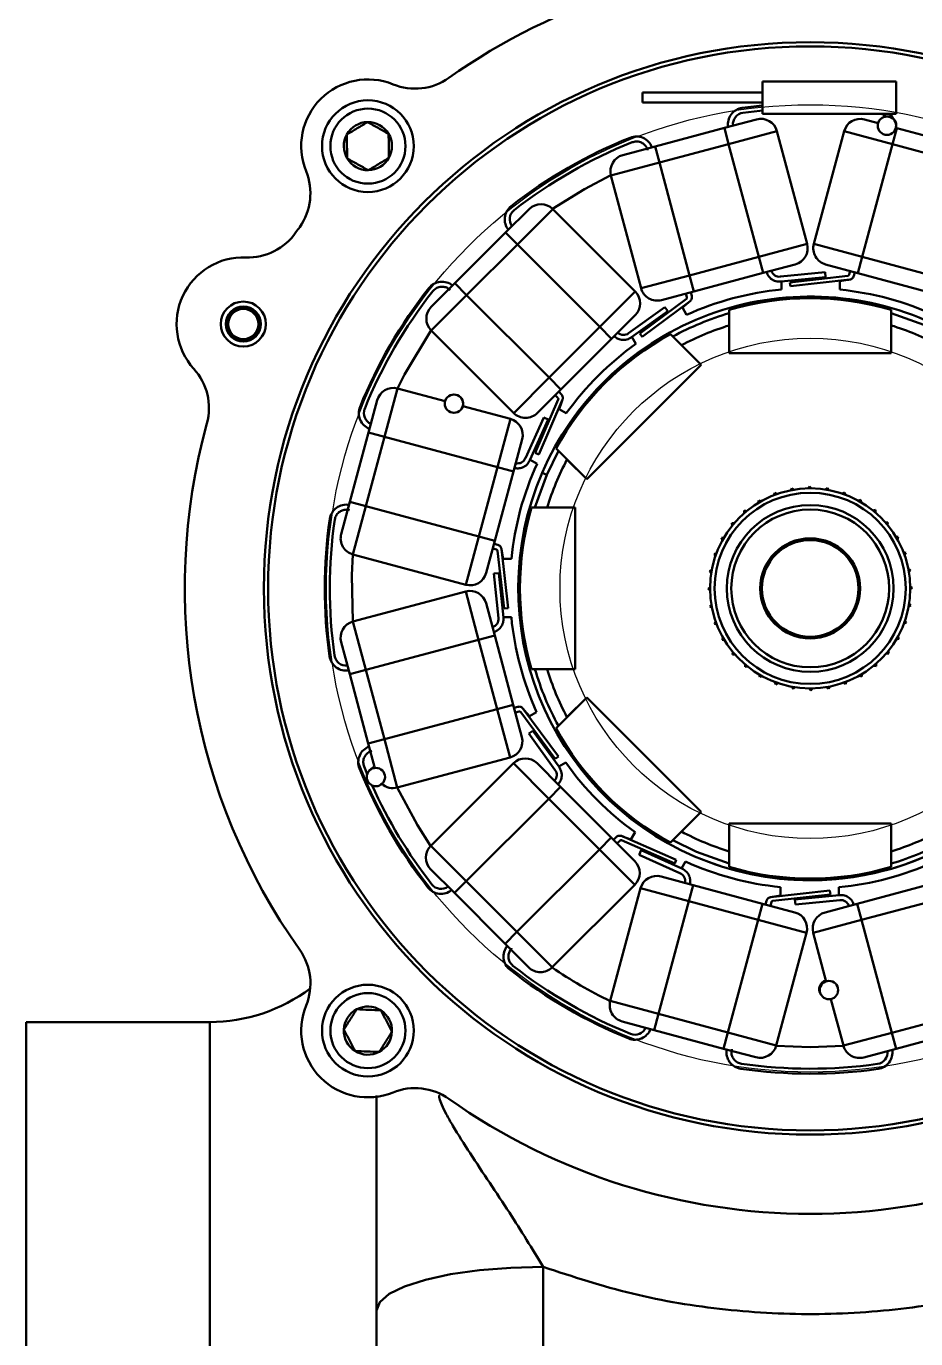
# Model space of a CAD drawing. Header units: millimetres. Extents: x 2 to 243, y 2 to 360.
# Drawn here: x 55.4 to 108.8, y 160.8 to 239.5 of the extents above; entities that cross this region are included whole.
import ezdxf

# ---------------------------------------------------------------- set-up
doc = ezdxf.new("R2010")
doc.units = ezdxf.units.MM

msp = doc.modelspace()

# ---------------------------------------------------------------- linework, layer by layer
at = {"color": 7, "linetype": 'Continuous', "lineweight": 50}
for p, q in [((99.578, 236.219), (99.578, 234.269)), ((99.578, 236.219), (107.578, 236.219)), ((107.578, 236.219), (107.578, 234.269)), ((99.578, 235.544), (92.378, 235.544)), ((99.578, 235.544), (92.378, 235.544)), ((92.378, 234.944), (92.378, 235.544)), ((92.378, 234.944), (99.578, 234.944)), ((92.378, 234.944), (99.578, 234.944)), ((97.286, 233.426), (99.218, 233.942)), ((99.578, 234.269), (107.578, 234.269)), ((105.695, 233.937), (106.505, 233.719)), ((106.68, 233.984), (106.666, 233.971)), ((106.68, 233.984), (106.666, 233.971)), ((93.131, 232.316), (97.286, 233.426)), ((97.544, 232.46), (97.286, 233.426)), ((100.442, 233.234), (97.544, 232.46)), ((102.248, 226.471), (100.442, 233.234)), ((102.652, 226.471), (104.469, 233.231)), ((107.366, 232.452), (104.469, 233.231)), ((107.626, 233.417), (107.366, 232.452)), ((107.398, 233.15), (107.409, 233.159)), ((107.398, 233.15), (107.409, 233.159)), ((107.578, 233.43), (107.626, 233.417)), ((107.626, 233.417), (111.779, 232.301)), ((91.199, 231.8), (93.131, 232.316)), ((93.389, 231.35), (93.131, 232.316)), ((97.544, 232.46), (93.389, 231.35)), ((99.35, 225.697), (97.544, 232.46)), ((105.549, 225.692), (107.366, 232.452)), ((111.519, 231.336), (107.366, 232.452)), ((93.389, 231.35), (90.491, 230.576)), ((95.196, 224.587), (93.389, 231.35)), ((92.297, 223.813), (90.491, 230.576)), ((84.172, 227.153), (85.587, 228.566)), ((87.002, 228.565), (84.879, 226.445)), ((91.947, 223.611), (87.002, 228.565)), ((81.129, 224.115), (84.172, 227.153)), ((84.879, 226.445), (84.172, 227.153)), ((84.879, 226.445), (81.836, 223.407)), ((89.824, 221.492), (84.879, 226.445)), ((99.35, 225.697), (102.248, 226.471)), ((102.652, 226.471), (105.549, 225.692)), ((95.196, 224.587), (99.35, 225.697)), ((99.608, 224.731), (99.35, 225.697)), ((101.54, 225.247), (99.608, 224.731)), ((105.29, 224.726), (103.358, 225.245)), ((105.549, 225.692), (105.29, 224.726)), ((105.549, 225.692), (109.702, 224.575)), ((92.297, 223.813), (95.196, 224.587)), ((95.454, 223.621), (95.196, 224.587)), ((99.608, 224.731), (95.454, 223.621)), ((100.657, 224.514), (103.324, 224.779)), ((103.354, 224.48), (100.691, 224.215)), ((101.222, 224.167), (104.682, 224.559)), ((104.813, 224.336), (101.248, 223.932)), ((103.324, 224.779), (103.354, 224.48)), ((104.687, 224.314), (104.213, 224.231)), ((104.748, 224.328), (104.687, 224.314)), ((104.761, 224.631), (104.821, 224.852)), ((104.761, 224.631), (104.821, 224.852)), ((105.11, 224.774), (105.051, 224.554)), ((105.11, 224.774), (105.051, 224.554)), ((109.442, 223.61), (105.29, 224.726)), ((79.714, 222.702), (81.129, 224.115)), ((81.836, 223.407), (81.129, 224.115)), ((89.824, 221.492), (91.947, 223.611)), ((95.454, 223.621), (93.521, 223.105)), ((95.274, 223.573), (95.333, 223.352)), ((95.274, 223.573), (95.333, 223.352)), ((100.713, 223.737), (100.713, 224.218)), ((101.248, 223.932), (101.222, 224.167)), ((104.213, 224.231), (104.213, 223.731)), ((81.836, 223.407), (79.713, 221.288)), ((86.781, 218.454), (81.836, 223.407)), ((92.21, 221.102), (95.011, 223.172)), ((95.236, 223.045), (92.351, 220.912)), ((95.138, 222.963), (94.769, 222.654)), ((95.044, 223.275), (94.985, 223.496)), ((95.044, 223.275), (94.985, 223.496)), ((95.183, 223.006), (95.138, 222.963)), ((91.946, 222.197), (90.531, 220.784)), ((91.548, 221.121), (93.725, 222.684)), ((93.9, 222.44), (91.726, 220.879)), ((93.725, 222.684), (93.9, 222.44)), ((94.769, 222.654), (95.018, 222.221)), ((97.584, 219.919), (97.584, 222.519)), ((107.284, 222.519), (107.284, 219.919)), ((84.658, 216.334), (79.713, 221.288)), ((86.781, 218.454), (89.824, 221.492)), ((90.531, 220.784), (89.824, 221.492)), ((97.584, 221.59), (97.584, 219.919)), ((107.284, 219.919), (107.284, 221.59)), ((90.531, 220.784), (87.488, 217.746)), ((91.984, 220.476), (91.745, 220.893)), ((92.351, 220.912), (92.21, 221.102)), ((94.055, 221.057), (95.893, 219.219)), ((95.893, 219.219), (94.711, 220.401)), ((107.284, 219.919), (97.584, 219.919)), ((95.893, 219.219), (89.034, 212.36)), ((84.658, 216.334), (86.781, 218.454)), ((87.488, 217.746), (86.781, 218.454)), ((77.696, 217.802), (76.917, 214.905)), ((80.542, 217.037), (77.696, 217.802)), ((87.488, 217.746), (86.073, 216.333)), ((87.306, 217.241), (87.144, 217.403)), ((87.306, 217.241), (87.144, 217.403)), ((87.357, 217.615), (87.518, 217.453)), ((87.357, 217.615), (87.518, 217.453)), ((75.952, 215.164), (76.471, 217.096)), ((84.456, 215.985), (81.607, 216.75)), ((85.938, 213.943), (87.329, 217.136)), ((87.588, 217.138), (86.155, 213.849)), ((87.544, 217.018), (87.378, 216.566)), ((87.378, 216.566), (87.811, 216.316)), ((87.561, 217.078), (87.544, 217.018)), ((83.677, 213.087), (84.456, 215.985)), ((85.356, 213.628), (86.46, 216.07)), ((86.733, 215.947), (85.631, 213.508)), ((86.46, 216.07), (86.733, 215.947)), ((74.835, 211.012), (75.952, 215.164)), ((76.917, 214.905), (75.801, 210.752)), ((76.917, 214.905), (75.952, 215.164)), ((83.677, 213.087), (76.917, 214.905)), ((85.162, 214.759), (84.643, 212.828)), ((89.034, 212.36), (87.196, 214.198)), ((86.056, 213.287), (85.64, 213.529)), ((86.155, 213.849), (85.938, 213.943)), ((87.852, 213.542), (89.034, 212.36)), ((82.561, 208.935), (83.677, 213.087)), ((84.643, 212.828), (83.527, 208.675)), ((84.643, 212.828), (83.677, 213.087)), ((86.64, 212.631), (86.364, 212.749)), ((101.339, 211.835), (101.264, 211.704)), ((101.455, 211.739), (101.339, 211.835)), ((102.4, 211.934), (102.304, 211.818)), ((102.498, 211.819), (102.4, 211.934)), ((103.463, 211.847), (103.347, 211.749)), ((103.539, 211.717), (103.463, 211.847)), ((74.316, 209.08), (74.835, 211.012)), ((75.801, 210.752), (74.835, 211.012)), ((99.347, 211.098), (99.322, 210.949)), ((99.49, 211.047), (99.347, 211.098)), ((100.311, 211.554), (100.26, 211.412)), ((100.442, 211.479), (100.311, 211.554)), ((104.494, 211.577), (104.363, 211.501)), ((104.546, 211.435), (104.494, 211.577)), ((105.462, 211.132), (105.32, 211.079)), ((105.489, 210.983), (105.462, 211.132)), ((75.801, 210.752), (75.022, 207.855)), ((82.561, 208.935), (75.801, 210.752)), ((85.734, 210.669), (88.334, 210.669)), ((88.334, 210.669), (86.663, 210.669)), ((88.334, 210.669), (88.334, 200.969)), ((98.477, 210.482), (98.478, 210.331)), ((98.626, 210.457), (98.477, 210.482)), ((106.339, 210.525), (106.19, 210.498)), ((106.339, 210.374), (106.339, 210.525)), ((97.879, 209.725), (97.728, 209.724)), ((97.728, 209.724), (97.755, 209.575)), ((107.096, 209.776), (106.945, 209.775)), ((107.071, 209.627), (107.096, 209.776)), ((81.782, 206.038), (82.561, 208.935)), ((83.527, 208.675), (82.561, 208.935)), ((83.527, 208.675), (83.008, 206.744)), ((97.27, 208.875), (97.121, 208.848)), ((97.121, 208.848), (97.174, 208.706)), ((107.713, 208.906), (107.564, 208.931)), ((107.662, 208.763), (107.713, 208.906)), ((81.782, 206.038), (75.022, 207.855)), ((83.622, 208.147), (83.401, 208.206)), ((83.622, 208.147), (83.401, 208.206)), ((83.479, 208.496), (83.699, 208.437)), ((83.479, 208.496), (83.699, 208.437)), ((84.086, 204.607), (83.694, 208.068)), ((83.917, 208.199), (84.321, 204.634)), ((83.924, 208.134), (83.939, 208.073)), ((83.939, 208.073), (84.022, 207.599)), ((96.818, 207.932), (96.676, 207.879)), ((96.676, 207.879), (96.752, 207.749)), ((108.168, 207.942), (108.026, 207.993)), ((108.094, 207.811), (108.168, 207.942)), ((84.022, 207.599), (84.522, 207.598)), ((108.45, 206.914), (108.319, 206.989)), ((83.474, 206.71), (83.773, 206.739)), ((83.739, 204.042), (83.474, 206.71)), ((83.773, 206.739), (84.037, 204.076)), ((96.536, 206.924), (96.406, 206.848)), ((96.406, 206.848), (96.504, 206.733)), ((108.353, 206.798), (108.45, 206.914)), ((81.782, 205.634), (75.019, 203.828)), ((82.556, 202.736), (81.782, 205.634)), ((96.434, 205.883), (96.319, 205.786)), ((96.319, 205.786), (96.435, 205.689)), ((108.549, 205.853), (108.432, 205.949)), ((108.433, 205.755), (108.549, 205.853)), ((83.006, 204.926), (83.522, 202.994)), ((84.321, 204.634), (84.086, 204.607)), ((96.514, 204.841), (96.418, 204.724)), ((96.418, 204.724), (96.549, 204.65)), ((108.331, 204.714), (108.462, 204.79)), ((108.462, 204.79), (108.364, 204.906)), ((75.019, 203.828), (75.793, 200.929)), ((84.516, 204.098), (84.035, 204.099)), ((96.774, 203.828), (96.699, 203.696)), ((108.191, 203.759), (108.115, 203.89)), ((96.699, 203.696), (96.841, 203.645)), ((108.05, 203.707), (108.191, 203.759)), ((74.827, 200.671), (74.311, 202.603)), ((82.556, 202.736), (75.793, 200.929)), ((83.522, 202.994), (82.556, 202.736)), ((83.666, 198.581), (82.556, 202.736)), ((83.522, 202.994), (84.632, 198.839)), ((97.206, 202.875), (97.155, 202.733)), ((97.155, 202.733), (97.304, 202.707)), ((107.597, 202.764), (107.746, 202.791)), ((107.746, 202.791), (107.694, 202.933)), ((97.796, 202.012), (97.771, 201.863)), ((97.771, 201.863), (97.922, 201.864)), ((106.988, 201.914), (107.14, 201.914)), ((107.14, 201.914), (107.113, 202.063)), ((75.793, 200.929), (74.827, 200.671)), ((75.793, 200.929), (76.903, 196.775)), ((88.334, 200.969), (85.734, 200.969)), ((86.663, 200.969), (88.334, 200.969)), ((98.528, 201.265), (98.529, 201.113)), ((98.529, 201.113), (98.678, 201.14)), ((105.52, 200.54), (105.546, 200.689)), ((106.241, 201.182), (106.39, 201.157)), ((106.39, 201.157), (106.389, 201.308)), ((75.937, 196.517), (74.827, 200.671)), ((99.378, 200.656), (99.405, 200.507)), ((99.405, 200.507), (99.547, 200.559)), ((100.321, 200.203), (100.374, 200.062)), ((100.374, 200.062), (100.504, 200.138)), ((101.329, 199.922), (101.405, 199.791)), ((101.405, 199.791), (101.52, 199.889)), ((103.412, 199.9), (103.529, 199.803)), ((103.529, 199.803), (103.603, 199.934)), ((104.425, 200.159), (104.557, 200.085)), ((104.557, 200.085), (104.608, 200.227)), ((105.378, 200.591), (105.52, 200.54)), ((87.196, 197.44), (89.034, 199.278)), ((89.034, 199.278), (87.852, 198.097)), ((89.034, 199.278), (95.893, 192.42)), ((102.369, 199.82), (102.467, 199.704)), ((102.467, 199.704), (102.564, 199.821)), ((83.666, 198.581), (76.903, 196.775)), ((83.666, 198.581), (84.632, 198.839)), ((84.44, 195.683), (83.666, 198.581)), ((84.632, 198.839), (85.148, 196.907)), ((84.68, 198.66), (84.901, 198.719)), ((84.68, 198.66), (84.901, 198.719)), ((84.978, 198.429), (84.757, 198.37)), ((84.978, 198.429), (84.757, 198.37)), ((87.151, 195.596), (85.081, 198.397)), ((85.208, 198.621), (87.341, 195.736)), ((85.247, 198.569), (85.29, 198.524)), ((85.29, 198.524), (85.599, 198.155)), ((85.599, 198.155), (86.032, 198.404)), ((76.903, 196.775), (75.937, 196.517)), ((76.903, 196.775), (77.677, 193.876)), ((85.569, 197.111), (85.813, 197.286)), ((87.132, 194.933), (85.569, 197.111)), ((85.813, 197.286), (87.374, 195.112)), ((76.311, 195.116), (75.937, 196.517)), ((84.44, 195.683), (77.677, 193.876)), ((84.642, 195.333), (79.688, 190.387)), ((86.761, 193.21), (84.642, 195.333)), ((86.056, 195.332), (87.469, 193.916)), ((87.341, 195.736), (87.151, 195.596)), ((87.777, 195.37), (87.36, 195.13)), ((75.688, 195.137), (75.873, 194.686)), ((76.02, 194.924), (75.961, 194.849)), ((76.02, 194.924), (75.961, 194.849)), ((76.826, 194.169), (76.879, 194.236)), ((76.826, 194.169), (76.879, 194.236)), ((87.469, 193.916), (86.761, 193.21)), ((87.469, 193.916), (90.507, 190.873)), ((86.761, 193.21), (81.808, 188.264)), ((89.799, 190.167), (86.761, 193.21)), ((95.893, 192.42), (94.055, 190.581)), ((94.711, 191.238), (95.893, 192.42)), ((97.584, 191.719), (107.284, 191.719)), ((97.584, 189.119), (97.584, 191.719)), ((97.584, 191.719), (97.584, 190.048)), ((107.284, 191.719), (107.284, 189.119)), ((107.284, 190.048), (107.284, 191.719)), ((90.507, 190.873), (89.799, 190.167)), ((90.507, 190.873), (91.92, 189.458)), ((90.638, 190.742), (90.8, 190.904)), ((90.638, 190.742), (90.8, 190.904)), ((91.012, 190.691), (90.85, 190.53)), ((91.012, 190.691), (90.85, 190.53)), ((91.115, 190.973), (94.404, 189.541)), ((94.31, 189.324), (91.117, 190.714)), ((91.175, 190.947), (91.235, 190.929)), ((91.235, 190.929), (91.687, 190.764)), ((91.687, 190.764), (91.937, 191.197)), ((79.688, 190.387), (81.808, 188.264)), ((89.799, 190.167), (84.846, 185.221)), ((91.919, 188.044), (89.799, 190.167)), ((92.183, 189.845), (92.306, 190.118)), ((94.625, 188.741), (92.183, 189.845)), ((92.306, 190.118), (94.745, 189.016)), ((81.1, 187.558), (79.687, 188.973)), ((94.404, 189.541), (94.31, 189.324)), ((94.966, 189.442), (94.724, 189.025)), ((81.808, 188.264), (81.1, 187.558)), ((81.808, 188.264), (84.846, 185.221)), ((93.494, 188.548), (95.425, 188.029)), ((84.138, 184.515), (81.1, 187.558)), ((91.919, 188.044), (86.965, 183.098)), ((92.268, 187.842), (90.451, 181.082)), ((95.166, 187.063), (92.268, 187.842)), ((95.425, 188.029), (95.166, 187.063)), ((95.425, 188.029), (99.578, 186.912)), ((100.054, 187.303), (103.619, 187.707)), ((100.119, 187.31), (100.18, 187.325)), ((100.18, 187.325), (100.654, 187.407)), ((103.646, 187.472), (100.185, 187.08)), ((100.654, 187.407), (100.655, 187.907)), ((101.513, 187.158), (104.177, 187.423)), ((103.619, 187.707), (103.646, 187.472)), ((104.155, 187.902), (104.154, 187.421)), ((105.259, 186.908), (109.414, 188.018)), ((95.166, 187.063), (93.348, 180.303)), ((99.318, 185.947), (95.166, 187.063)), ((99.578, 186.912), (99.318, 185.947)), ((99.578, 186.912), (101.509, 186.393)), ((99.757, 186.864), (99.816, 187.085)), ((99.757, 186.864), (99.816, 187.085)), ((100.106, 187.007), (100.047, 186.786)), ((100.106, 187.007), (100.047, 186.786)), ((101.543, 186.86), (101.513, 187.158)), ((104.211, 187.125), (101.543, 186.86)), ((103.327, 186.392), (105.259, 186.908)), ((105.259, 186.908), (105.517, 185.942)), ((109.672, 187.051), (105.517, 185.942)), ((99.318, 185.947), (97.501, 179.187)), ((102.215, 185.168), (99.318, 185.947)), ((105.517, 185.942), (102.619, 185.168)), ((105.517, 185.942), (107.324, 179.179)), ((84.846, 185.221), (84.138, 184.515)), ((84.846, 185.221), (86.965, 183.098)), ((102.215, 185.168), (100.398, 178.408)), ((102.619, 185.168), (103.38, 182.318)), ((85.551, 183.099), (84.138, 184.515)), ((104.014, 182.041), (103.984, 182.086)), ((104.014, 182.041), (103.984, 182.086)), ((90.451, 181.082), (93.348, 180.303)), ((103.067, 181.478), (103.104, 181.423)), ((103.067, 181.478), (103.104, 181.423)), ((103.68, 181.195), (104.425, 178.405)), ((93.348, 180.303), (93.089, 179.337)), ((93.348, 180.303), (97.501, 179.187)), ((107.324, 179.179), (111.478, 180.288)), ((66.434, 179.819), (55.434, 179.819)), ((93.089, 179.337), (91.157, 179.856)), ((97.241, 178.221), (93.089, 179.337)), ((97.501, 179.187), (97.241, 178.221)), ((97.501, 179.187), (100.398, 178.408)), ((104.425, 178.405), (107.324, 179.179)), ((107.324, 179.179), (107.582, 178.213)), ((111.736, 179.322), (107.582, 178.213)), ((99.173, 177.702), (97.241, 178.221)), ((107.582, 178.213), (105.65, 177.697)), ((76.434, 162.515), (76.434, 115.819))]:
    msp.add_line(p, q, dxfattribs=at)
at = {"color": 8, "linetype": 'Continuous', "lineweight": 50}
for p, q in [((109.245, 221.613), (107.284, 222.321)), ((87.336, 214.058), (86.64, 212.631)), ((86.64, 212.631), (85.932, 210.669)), ((55.434, 179.819), (55.434, 125.819)), ((66.434, 179.819), (66.434, 125.819)), ((102.434, 178.319), (100.395, 178.395)), ((104.429, 178.392), (102.434, 178.319)), ((80.616, 175.32), (80.356, 175.459)), ((86.434, 165.136), (86.435, 105.819))]:
    msp.add_line(p, q, dxfattribs=at)
at = {"color": 7, "linetype": 'Continuous', "lineweight": 50, "flags": 128}
for points in [[(98.362, 234.633), (99.387, 234.759), (99.578, 234.779)], [(98.362, 234.633), (99.387, 234.759), (99.578, 234.779)], [(99.578, 234.477), (99.418, 234.461), (98.404, 234.336)], [(99.578, 234.477), (99.418, 234.461), (98.404, 234.336)], [(107.224, 234.269), (107.291, 234.18), (107.38, 234.01)], [(107.224, 234.269), (107.291, 234.18), (107.38, 234.01)], [(76.311, 195.116), (76.183, 195.064), (76.02, 194.924)], [(76.311, 195.116), (76.183, 195.064), (76.02, 194.924)], [(76.434, 162.515), (76.626, 163.026), (77.195, 163.518), (78.119, 163.971), (79.363, 164.368), (80.878, 164.694), (82.607, 164.936), (84.483, 165.085), (86.434, 165.136)]]:
    msp.add_lwpolyline(points, dxfattribs=at)
at = {"color": 8, "linetype": 'Continuous', "lineweight": 50, "flags": 128}
for points in [[(86.992, 228.575), (88.911, 229.765), (90.488, 230.589)], [(77.683, 217.805), (78.112, 218.652), (79.703, 221.297)], [(75.006, 203.824), (74.945, 206.604), (75.009, 207.858)], [(79.678, 190.378), (78.884, 191.618), (77.664, 193.873)], [(94.194, 190.721), (95.622, 190.025), (97.584, 189.317)], [(94.194, 190.721), (95.622, 190.025), (97.584, 189.317)]]:
    msp.add_lwpolyline(points, dxfattribs=at)
at = {"color": 7, "linetype": 'Continuous', "lineweight": 50}
for centre, radius in [((102.434, 205.819), 32.75), ((102.434, 205.819), 32.5), ((75.917, 232.336), 2.75), ((75.917, 232.336), 2.25), ((107.032, 233.56), 0.55), ((68.447, 221.667), 1.35), ((68.447, 221.667), 1.05), ((68.447, 221.667), 1), ((68.447, 221.667), 0.906), ((81.073, 216.895), 0.55), ((102.434, 205.819), 6), ((102.434, 205.819), 5.732), ((102.434, 205.819), 5), ((102.434, 205.819), 4.732), ((102.434, 205.819), 3), ((102.434, 205.819), 2.9), ((76.394, 194.509), 0.55), ((75.917, 179.303), 2.75), ((103.559, 181.732), 0.55), ((75.917, 179.303), 2.25)]:
    msp.add_circle(centre, radius, dxfattribs=at)
for centre, radius in [((102.434, 205.819), 29), ((107.047, 233.573), 0.55), ((102.434, 205.819), 15), ((81.073, 216.895), 0.55), ((76.394, 194.509), 0.55), ((103.559, 181.732), 0.553)]:
    msp.add_circle(centre, radius)
for centre, radius, start, end in [((102.434, 205.819), 37.5, 54.7047, 125.29626), ((75.917, 232.336), 4, 67.85822, 202.14274), ((78.744, 239.282), 3.5, 247.85822, 305.29626), ((98.502, 233.643), 1, 98.04386, 188.97741), ((98.502, 233.643), 1, 98.044, 188.97791), ((75.917, 232.336), 1.443, 90.82515, 150.82515), ((75.917, 232.336), 1.443, 30.82515, 90.82515), ((98.502, 233.643), 0.7, 98.04386, 186.39969), ((99.476, 232.976), 1, 14.95413, 104.95413), ((105.435, 232.971), 1, 74.95413, 164.95413), ((107.047, 233.573), 0.55, 344.95421, 131.74928), ((75.917, 232.336), 1.443, 150.82515, 210.82515), ((75.917, 232.336), 1.443, 330.82515, 30.82515), ((102.434, 205.819), 29.1, 111.77141, 128.04386), ((102.434, 205.819), 28.8, 111.77141, 128.04386), ((92.011, 231.915), 1, 20.61693, 111.77141), ((75.917, 232.336), 1.443, 210.82515, 270.82515), ((75.917, 232.336), 1.443, 270.82515, 330.82515), ((91.457, 230.834), 1, 104.95413, 194.95413), ((68.97, 229.509), 3.5, 324.7047, 22.14274), ((85.117, 227.949), 1, 128.04386, 218.97741), ((85.117, 227.949), 1, 128.044, 218.97791), ((85.117, 227.949), 0.7, 128.04386, 216.39969), ((86.294, 227.859), 1, 44.95413, 134.95413), ((102.434, 205.819), 37.5, 144.7047, 145.29626), ((68.727, 229.162), 3.5, 267.85822, 325.29626), ((101.282, 226.213), 1, 284.95413, 14.95413), ((103.618, 226.211), 1, 164.95413, 254.95413), ((68.447, 221.667), 4, 87.85822, 222.14274), ((100.586, 225.009), 0.5, 196.83013, 278.14957), ((102.434, 205.819), 29.1, 141.77141, 158.04386), ((102.434, 205.819), 28.8, 141.77141, 158.04386), ((80.36, 223.208), 1, 50.61693, 141.77141), ((91.24, 222.905), 1, 314.95413, 44.95413), ((93.263, 224.071), 1, 194.95413, 284.95413), ((102.434, 205.819), 18, 95.48701, 114.32854), ((102.434, 205.819), 18, 65.48701, 84.32854), ((102.434, 205.819), 17.5, 66.67078, 156.67078), ((102.434, 206.067), 17.152, 73.57444, 106.42556), ((80.42, 221.994), 1, 134.95413, 224.95413), ((91.239, 221.514), 0.5, 226.83013, 308.14957), ((102.434, 205.819), 16.5, 107.09395, 117.90605), ((102.434, 205.819), 16.5, 62.09395, 72.90605), ((102.258, 205.995), 17.152, 118.57444, 151.42556), ((102.434, 205.819), 18, 125.48701, 144.32854), ((62.886, 216.635), 3.5, 344.7047, 42.14274), ((77.437, 216.836), 1, 74.95413, 164.95413), ((81.076, 216.893), 0.55, 344.95413, 62.26973), ((76.372, 216.326), 1, 158.04386, 248.97741), ((76.372, 216.326), 1, 158.044, 248.97791), ((76.372, 216.326), 0.7, 158.04386, 246.39969), ((102.434, 205.819), 37.5, 164.7047, 215.29626), ((84.197, 215.019), 1, 344.95413, 74.95413), ((85.366, 217.041), 1, 224.95413, 314.95413), ((102.434, 205.819), 18, 155.48701, 174.32854), ((84.891, 213.814), 0.5, 256.83013, 338.14957), ((102.434, 205.819), 16.5, 152.09395, 162.90605), ((102.434, 205.819), 17.5, 156.67078, 246.67078), ((74.623, 209.841), 1, 80.61693, 171.77141), ((102.186, 205.819), 17.152, 163.57444, 196.42556), ((102.434, 205.819), 29.1, 171.77141, 188.04386), ((102.434, 205.819), 28.8, 171.77141, 188.04386), ((75.282, 208.82), 1, 164.95413, 254.95413), ((82.042, 207.003), 1, 254.95413, 344.95413), ((82.04, 204.668), 1, 14.95413, 104.95413), ((75.277, 202.861), 1, 104.95413, 194.95413), ((83.244, 203.971), 0.5, 286.83013, 8.14957), ((102.434, 205.819), 18, 185.48701, 204.32854), ((74.61, 201.887), 1, 188.04386, 278.97741), ((74.61, 201.887), 1, 188.044, 278.97791), ((74.61, 201.887), 0.7, 188.04386, 276.39969), ((102.434, 205.819), 16.5, 197.09395, 207.90605), ((102.434, 205.819), 17.5, 246.67078, 336.67078), ((102.434, 205.819), 17.5, 270.00048, 336.67078), ((84.182, 196.649), 1, 284.95413, 14.95413), ((102.258, 205.644), 17.152, 208.57444, 241.42556), ((76.338, 195.397), 1, 110.61693, 201.77141), ((85.348, 194.625), 1, 44.95413, 134.95413), ((102.434, 205.819), 18, 215.48701, 234.32854), ((102.434, 205.819), 29.1, 201.77141, 218.04386), ((86.739, 194.624), 0.5, 316.83013, 38.14957), ((102.434, 205.819), 28.8, 204.21205, 218.04386), ((77.419, 194.843), 1, 228.41133, 284.95413), ((102.434, 205.819), 16.5, 242.09395, 252.90605), ((102.434, 205.819), 16.5, 287.09395, 297.90605), ((80.394, 189.679), 1, 134.95413, 224.95413), ((102.434, 205.819), 17.5, 246.67078, 270.00048), ((91.212, 188.752), 1, 314.95413, 44.95413), ((102.434, 205.819), 18, 245.48701, 264.32854), ((102.434, 205.571), 17.152, 253.57444, 286.42556), ((102.434, 205.819), 18, 275.48701, 294.32854), ((93.234, 187.582), 1, 74.95413, 164.95413), ((94.439, 188.277), 0.5, 346.83013, 68.14957), ((80.304, 188.502), 1, 218.04386, 308.97741), ((80.304, 188.502), 1, 218.044, 308.97791), ((80.304, 188.502), 0.7, 218.04386, 306.39969), ((104.281, 186.63), 0.5, 16.83013, 98.14957), ((101.25, 185.428), 1, 344.95413, 74.95413), ((103.585, 185.426), 1, 104.95413, 194.95413), ((68.971, 182.129), 3.5, 337.85822, 35.29626), ((85.045, 183.745), 1, 140.61693, 231.77141), ((102.434, 205.819), 29.1, 231.77141, 248.04386), ((102.434, 205.819), 28.8, 231.77141, 248.04386), ((86.259, 183.806), 1, 224.95413, 314.95413), ((66.434, 189.819), 10, 270.00048, 307.04546), ((103.522, 181.786), 0.55, 104.95429, 214.12673), ((91.417, 180.822), 1, 164.95413, 254.95413), ((75.917, 179.303), 4, 157.85822, 292.14274), ((75.917, 179.303), 1.443, 117.66753, 177.66753), ((75.917, 179.303), 1.443, 57.66753, 117.66753), ((75.917, 179.303), 1.443, 357.66753, 57.66753), ((91.927, 179.757), 0.7, 248.04386, 336.39969), ((75.917, 179.303), 1.443, 177.66753, 237.66753), ((75.917, 179.303), 1.443, 297.66753, 357.66753), ((91.927, 179.757), 1, 248.04386, 338.97741), ((91.927, 179.757), 1, 248.044, 338.97791), ((75.917, 179.303), 1.443, 237.66753, 297.66753), ((98.412, 178.009), 1, 170.61693, 261.77141), ((99.432, 178.668), 1, 254.95413, 344.95413), ((105.392, 178.663), 1, 194.95413, 284.95413), ((106.366, 177.996), 0.7, 278.04386, 6.39969), ((106.366, 177.996), 1, 278.04386, 8.97741), ((106.366, 177.996), 1, 278.044, 8.97791), ((102.434, 205.819), 28.8, 261.77141, 278.04386), ((102.434, 205.819), 29.1, 261.77141, 278.04386), ((78.744, 172.356), 3.5, 54.7047, 112.14274), ((102.434, 205.819), 37.5, 234.7047, 305.29626)]:
    msp.add_arc(centre, radius, start, end, dxfattribs=at)
at = {"color": 8, "linetype": 'Continuous', "lineweight": 50}
for radius, start, end in [(17.2, 106.37822, 118.62178), (17.2, 196.37822, 208.62178), (17.2, 286.37822, 298.62178), (27.5, 235.7476, 244.16066)]:
    msp.add_arc((102.434, 205.819), radius, start, end, dxfattribs=at)
at = {"color": 7, "linetype": 'Continuous', "lineweight": 50}
for points, knots in [([(74.657, 233.039), (74.863, 233.162), (75.276, 233.409), (75.689, 233.655), (75.896, 233.779)], [0, 0, 0, 0, 0.49948, 1, 1, 1, 1]), ([(74.657, 233.039), (74.863, 233.162), (75.276, 233.409), (75.689, 233.655), (75.896, 233.779)], [0, 0, 0, 0, 0.49948, 1, 1, 1, 1]), ([(75.896, 233.779), (76.106, 233.662), (76.526, 233.427), (76.946, 233.193), (77.156, 233.075)], [0, 0, 0, 0, 0.49948, 1, 1, 1, 1]), ([(75.896, 233.779), (76.106, 233.662), (76.526, 233.427), (76.946, 233.193), (77.156, 233.075)], [0, 0, 0, 0, 0.49948, 1, 1, 1, 1]), ([(106.957, 234.107), (106.906, 234.162), (106.837, 234.236), (106.741, 234.262), (106.717, 234.269)], [0, 0, 0, 0, 0.74549, 1, 1, 1, 1]), ([(106.957, 234.107), (106.906, 234.162), (106.837, 234.236), (106.741, 234.262), (106.717, 234.269)], [0, 0, 0, 0, 0.74549, 1, 1, 1, 1]), ([(74.678, 231.596), (74.672, 231.837), (74.66, 232.318), (74.658, 232.799), (74.657, 233.039)], [0, 0, 0, 0, 0.500684, 1, 1, 1, 1]), ([(74.678, 231.596), (74.672, 231.837), (74.66, 232.318), (74.658, 232.799), (74.657, 233.039)], [0, 0, 0, 0, 0.500684, 1, 1, 1, 1]), ([(77.156, 233.075), (77.162, 232.835), (77.174, 232.354), (77.176, 231.873), (77.177, 231.632)], [0, 0, 0, 0, 0.499316, 1, 1, 1, 1]), ([(77.156, 233.075), (77.162, 232.835), (77.174, 232.354), (77.176, 231.873), (77.177, 231.632)], [0, 0, 0, 0, 0.499316, 1, 1, 1, 1]), ([(92.688, 232.096), (92.664, 232.161), (92.615, 232.297), (92.463, 232.466), (92.251, 232.588), (91.997, 232.635), (91.831, 232.588), (91.752, 232.565)], [0, 0, 0, 0, 0.17523, 0.366115, 0.564142, 0.791932, 1, 1, 1, 1]), ([(92.688, 232.096), (92.664, 232.161), (92.615, 232.297), (92.463, 232.466), (92.251, 232.588), (91.997, 232.635), (91.831, 232.588), (91.752, 232.565)], [0, 0, 0, 0, 0.17523, 0.366115, 0.564142, 0.791932, 1, 1, 1, 1]), ([(75.938, 230.892), (75.728, 231.009), (75.308, 231.244), (74.888, 231.478), (74.678, 231.596)], [0, 0, 0, 0, 0.49948, 1, 1, 1, 1]), ([(75.938, 230.892), (75.728, 231.009), (75.308, 231.244), (74.888, 231.478), (74.678, 231.596)], [0, 0, 0, 0, 0.49948, 1, 1, 1, 1]), ([(77.177, 231.632), (76.971, 231.509), (76.558, 231.262), (76.145, 231.016), (75.938, 230.892)], [0, 0, 0, 0, 0.49948, 1, 1, 1, 1]), ([(77.177, 231.632), (76.971, 231.509), (76.558, 231.262), (76.145, 231.016), (75.938, 230.892)], [0, 0, 0, 0, 0.49948, 1, 1, 1, 1]), ([(100.691, 224.215), (100.585, 224.214), (100.367, 224.21), (100.091, 224.359), (99.898, 224.568), (99.841, 224.727), (99.813, 224.804)], [0, 0, 0, 0, 0.271816, 0.562029, 0.788182, 1, 1, 1, 1]), ([(100.691, 224.215), (100.585, 224.214), (100.367, 224.21), (100.091, 224.359), (99.898, 224.568), (99.841, 224.727), (99.813, 224.804)], [0, 0, 0, 0, 0.271816, 0.562029, 0.788182, 1, 1, 1, 1]), ([(104.682, 224.559), (104.692, 224.562), (104.713, 224.567), (104.737, 224.586), (104.753, 224.608), (104.759, 224.624), (104.761, 224.631)], [0, 0, 0, 0, 0.274974, 0.561231, 0.785026, 1, 1, 1, 1]), ([(104.682, 224.559), (104.692, 224.562), (104.713, 224.567), (104.737, 224.586), (104.753, 224.608), (104.759, 224.624), (104.761, 224.631)], [0, 0, 0, 0, 0.274974, 0.561231, 0.785026, 1, 1, 1, 1]), ([(105.051, 224.554), (105.04, 224.524), (105.018, 224.464), (104.956, 224.398), (104.885, 224.354), (104.837, 224.342), (104.813, 224.336)], [0, 0, 0, 0, 0.274974, 0.561231, 0.785026, 1, 1, 1, 1]), ([(105.051, 224.554), (105.04, 224.524), (105.018, 224.464), (104.956, 224.398), (104.885, 224.354), (104.837, 224.342), (104.813, 224.336)], [0, 0, 0, 0, 0.274974, 0.561231, 0.785026, 1, 1, 1, 1]), ([(80.855, 223.702), (80.802, 223.747), (80.692, 223.84), (80.475, 223.91), (80.231, 223.91), (79.988, 223.824), (79.867, 223.7), (79.81, 223.641)], [0, 0, 0, 0, 0.17523, 0.366115, 0.564142, 0.791932, 1, 1, 1, 1]), ([(80.855, 223.702), (80.802, 223.747), (80.692, 223.84), (80.475, 223.91), (80.231, 223.91), (79.988, 223.824), (79.867, 223.7), (79.81, 223.641)], [0, 0, 0, 0, 0.17523, 0.366115, 0.564142, 0.791932, 1, 1, 1, 1]), ([(95.011, 223.172), (95.018, 223.18), (95.034, 223.195), (95.045, 223.223), (95.048, 223.251), (95.045, 223.267), (95.044, 223.275)], [0, 0, 0, 0, 0.274974, 0.561231, 0.785026, 1, 1, 1, 1]), ([(95.011, 223.172), (95.018, 223.18), (95.034, 223.195), (95.045, 223.223), (95.048, 223.251), (95.045, 223.267), (95.044, 223.275)], [0, 0, 0, 0, 0.274974, 0.561231, 0.785026, 1, 1, 1, 1]), ([(95.333, 223.352), (95.339, 223.321), (95.35, 223.258), (95.328, 223.17), (95.29, 223.096), (95.254, 223.062), (95.236, 223.045)], [0, 0, 0, 0, 0.274974, 0.561231, 0.785026, 1, 1, 1, 1]), ([(95.333, 223.352), (95.339, 223.321), (95.35, 223.258), (95.328, 223.17), (95.29, 223.096), (95.254, 223.062), (95.236, 223.045)], [0, 0, 0, 0, 0.274974, 0.561231, 0.785026, 1, 1, 1, 1]), ([(91.726, 220.879), (91.636, 220.825), (91.449, 220.713), (91.135, 220.704), (90.864, 220.788), (90.734, 220.897), (90.672, 220.95)], [0, 0, 0, 0, 0.271816, 0.562029, 0.788182, 1, 1, 1, 1]), ([(91.726, 220.879), (91.636, 220.825), (91.449, 220.713), (91.135, 220.704), (90.864, 220.788), (90.734, 220.897), (90.672, 220.95)], [0, 0, 0, 0, 0.271816, 0.562029, 0.788182, 1, 1, 1, 1]), ([(87.329, 217.136), (87.332, 217.146), (87.337, 217.167), (87.333, 217.197), (87.322, 217.222), (87.311, 217.235), (87.306, 217.241)], [0, 0, 0, 0, 0.274974, 0.561231, 0.785026, 1, 1, 1, 1]), ([(87.329, 217.136), (87.332, 217.146), (87.337, 217.167), (87.333, 217.197), (87.322, 217.222), (87.311, 217.235), (87.306, 217.241)], [0, 0, 0, 0, 0.274974, 0.561231, 0.785026, 1, 1, 1, 1]), ([(87.518, 217.453), (87.538, 217.429), (87.579, 217.38), (87.605, 217.293), (87.608, 217.21), (87.594, 217.162), (87.588, 217.138)], [0, 0, 0, 0, 0.274974, 0.561231, 0.785026, 1, 1, 1, 1]), ([(87.518, 217.453), (87.538, 217.429), (87.579, 217.38), (87.605, 217.293), (87.608, 217.21), (87.594, 217.162), (87.588, 217.138)], [0, 0, 0, 0, 0.274974, 0.561231, 0.785026, 1, 1, 1, 1]), ([(85.631, 213.508), (85.579, 213.416), (85.474, 213.225), (85.207, 213.06), (84.929, 212.998), (84.763, 213.027), (84.682, 213.041)], [0, 0, 0, 0, 0.271816, 0.562029, 0.788182, 1, 1, 1, 1]), ([(85.631, 213.508), (85.579, 213.416), (85.474, 213.225), (85.207, 213.06), (84.929, 212.998), (84.763, 213.027), (84.682, 213.041)], [0, 0, 0, 0, 0.271816, 0.562029, 0.788182, 1, 1, 1, 1]), ([(74.805, 210.517), (74.737, 210.529), (74.594, 210.555), (74.372, 210.507), (74.16, 210.385), (73.992, 210.189), (73.95, 210.021), (73.93, 209.941)], [0, 0, 0, 0, 0.17523, 0.366115, 0.564142, 0.791932, 1, 1, 1, 1]), ([(74.805, 210.517), (74.737, 210.529), (74.594, 210.555), (74.372, 210.507), (74.16, 210.385), (73.992, 210.189), (73.95, 210.021), (73.93, 209.941)], [0, 0, 0, 0, 0.17523, 0.366115, 0.564142, 0.791932, 1, 1, 1, 1]), ([(83.694, 208.068), (83.691, 208.078), (83.686, 208.098), (83.667, 208.122), (83.645, 208.139), (83.629, 208.144), (83.622, 208.147)], [0, 0, 0, 0, 0.274974, 0.561231, 0.785026, 1, 1, 1, 1]), ([(83.694, 208.068), (83.691, 208.078), (83.686, 208.098), (83.667, 208.122), (83.645, 208.139), (83.629, 208.144), (83.622, 208.147)], [0, 0, 0, 0, 0.274974, 0.561231, 0.785026, 1, 1, 1, 1]), ([(83.699, 208.437), (83.729, 208.426), (83.789, 208.404), (83.855, 208.341), (83.899, 208.271), (83.911, 208.222), (83.917, 208.199)], [0, 0, 0, 0, 0.274974, 0.561231, 0.785026, 1, 1, 1, 1]), ([(83.699, 208.437), (83.729, 208.426), (83.789, 208.404), (83.855, 208.341), (83.899, 208.271), (83.911, 208.222), (83.917, 208.199)], [0, 0, 0, 0, 0.274974, 0.561231, 0.785026, 1, 1, 1, 1]), ([(84.037, 204.076), (84.039, 203.971), (84.043, 203.753), (83.894, 203.477), (83.685, 203.284), (83.526, 203.226), (83.449, 203.198)], [0, 0, 0, 0, 0.271816, 0.562029, 0.788182, 1, 1, 1, 1]), ([(84.037, 204.076), (84.039, 203.971), (84.043, 203.753), (83.894, 203.477), (83.685, 203.284), (83.526, 203.226), (83.449, 203.198)], [0, 0, 0, 0, 0.271816, 0.562029, 0.788182, 1, 1, 1, 1]), ([(84.901, 198.719), (84.932, 198.724), (84.995, 198.735), (85.083, 198.714), (85.157, 198.675), (85.191, 198.639), (85.208, 198.621)], [0, 0, 0, 0, 0.274974, 0.561231, 0.785026, 1, 1, 1, 1]), ([(84.901, 198.719), (84.932, 198.724), (84.995, 198.735), (85.083, 198.714), (85.157, 198.675), (85.191, 198.639), (85.208, 198.621)], [0, 0, 0, 0, 0.274974, 0.561231, 0.785026, 1, 1, 1, 1]), ([(85.081, 198.397), (85.073, 198.404), (85.058, 198.419), (85.03, 198.43), (85.002, 198.434), (84.986, 198.431), (84.978, 198.429)], [0, 0, 0, 0, 0.274974, 0.561231, 0.785026, 1, 1, 1, 1]), ([(85.081, 198.397), (85.073, 198.404), (85.058, 198.419), (85.03, 198.43), (85.002, 198.434), (84.986, 198.431), (84.978, 198.429)], [0, 0, 0, 0, 0.274974, 0.561231, 0.785026, 1, 1, 1, 1]), ([(76.157, 196.073), (76.092, 196.05), (75.956, 196), (75.787, 195.848), (75.665, 195.637), (75.618, 195.383), (75.665, 195.216), (75.688, 195.137)], [0, 0, 0, 0, 0.17523, 0.366115, 0.564142, 0.791932, 1, 1, 1, 1]), ([(76.157, 196.073), (76.092, 196.05), (75.956, 196), (75.787, 195.848), (75.665, 195.637), (75.618, 195.383), (75.665, 195.216), (75.688, 195.137)], [0, 0, 0, 0, 0.17523, 0.366115, 0.564142, 0.791932, 1, 1, 1, 1]), ([(87.374, 195.112), (87.428, 195.021), (87.54, 194.834), (87.549, 194.521), (87.465, 194.249), (87.356, 194.12), (87.303, 194.057)], [0, 0, 0, 0, 0.271816, 0.562029, 0.788182, 1, 1, 1, 1]), ([(87.374, 195.112), (87.428, 195.021), (87.54, 194.834), (87.549, 194.521), (87.465, 194.249), (87.356, 194.12), (87.303, 194.057)], [0, 0, 0, 0, 0.271816, 0.562029, 0.788182, 1, 1, 1, 1]), ([(90.8, 190.904), (90.824, 190.924), (90.873, 190.965), (90.96, 190.991), (91.043, 190.994), (91.091, 190.98), (91.115, 190.973)], [0, 0, 0, 0, 0.274974, 0.561231, 0.785026, 1, 1, 1, 1]), ([(90.8, 190.904), (90.824, 190.924), (90.873, 190.965), (90.96, 190.991), (91.043, 190.994), (91.091, 190.98), (91.115, 190.973)], [0, 0, 0, 0, 0.274974, 0.561231, 0.785026, 1, 1, 1, 1]), ([(91.117, 190.714), (91.107, 190.717), (91.086, 190.723), (91.056, 190.718), (91.031, 190.708), (91.018, 190.697), (91.012, 190.691)], [0, 0, 0, 0, 0.274974, 0.561231, 0.785026, 1, 1, 1, 1]), ([(91.117, 190.714), (91.107, 190.717), (91.086, 190.723), (91.056, 190.718), (91.031, 190.708), (91.018, 190.697), (91.012, 190.691)], [0, 0, 0, 0, 0.274974, 0.561231, 0.785026, 1, 1, 1, 1]), ([(94.745, 189.016), (94.837, 188.965), (95.028, 188.859), (95.193, 188.592), (95.255, 188.315), (95.226, 188.148), (95.212, 188.068)], [0, 0, 0, 0, 0.271816, 0.562029, 0.788182, 1, 1, 1, 1]), ([(94.745, 189.016), (94.837, 188.965), (95.028, 188.859), (95.193, 188.592), (95.255, 188.315), (95.226, 188.148), (95.212, 188.068)], [0, 0, 0, 0, 0.271816, 0.562029, 0.788182, 1, 1, 1, 1]), ([(99.816, 187.085), (99.827, 187.114), (99.849, 187.175), (99.912, 187.241), (99.982, 187.285), (100.031, 187.297), (100.054, 187.303)], [0, 0, 0, 0, 0.274974, 0.561231, 0.785026, 1, 1, 1, 1]), ([(99.816, 187.085), (99.827, 187.114), (99.849, 187.175), (99.912, 187.241), (99.982, 187.285), (100.031, 187.297), (100.054, 187.303)], [0, 0, 0, 0, 0.274974, 0.561231, 0.785026, 1, 1, 1, 1]), ([(104.177, 187.423), (104.282, 187.425), (104.5, 187.429), (104.776, 187.28), (104.969, 187.071), (105.027, 186.912), (105.055, 186.835)], [0, 0, 0, 0, 0.271816, 0.562029, 0.788182, 1, 1, 1, 1]), ([(104.177, 187.423), (104.282, 187.425), (104.5, 187.429), (104.776, 187.28), (104.969, 187.071), (105.027, 186.912), (105.055, 186.835)], [0, 0, 0, 0, 0.271816, 0.562029, 0.788182, 1, 1, 1, 1]), ([(100.185, 187.08), (100.175, 187.077), (100.155, 187.071), (100.131, 187.053), (100.114, 187.031), (100.109, 187.015), (100.106, 187.007)], [0, 0, 0, 0, 0.274974, 0.561231, 0.785026, 1, 1, 1, 1]), ([(100.185, 187.08), (100.175, 187.077), (100.155, 187.071), (100.131, 187.053), (100.114, 187.031), (100.109, 187.015), (100.106, 187.007)], [0, 0, 0, 0, 0.274974, 0.561231, 0.785026, 1, 1, 1, 1]), ([(84.551, 184.241), (84.506, 184.188), (84.413, 184.077), (84.343, 183.861), (84.342, 183.616), (84.429, 183.373), (84.553, 183.253), (84.612, 183.195)], [0, 0, 0, 0, 0.17523, 0.366115, 0.564142, 0.791932, 1, 1, 1, 1]), ([(84.551, 184.241), (84.506, 184.188), (84.413, 184.077), (84.343, 183.861), (84.342, 183.616), (84.429, 183.373), (84.553, 183.253), (84.612, 183.195)], [0, 0, 0, 0, 0.17523, 0.366115, 0.564142, 0.791932, 1, 1, 1, 1]), ([(74.475, 179.361), (74.602, 179.566), (74.856, 179.975), (75.117, 180.379), (75.247, 180.581)], [0, 0, 0, 0, 0.500684, 1, 1, 1, 1]), ([(74.475, 179.361), (74.602, 179.566), (74.856, 179.975), (75.117, 180.379), (75.247, 180.581)], [0, 0, 0, 0, 0.500684, 1, 1, 1, 1]), ([(75.247, 180.581), (75.487, 180.571), (75.968, 180.552), (76.449, 180.532), (76.689, 180.522)], [0, 0, 0, 0, 0.49948, 1, 1, 1, 1]), ([(75.247, 180.581), (75.487, 180.571), (75.968, 180.552), (76.449, 180.532), (76.689, 180.522)], [0, 0, 0, 0, 0.49948, 1, 1, 1, 1]), ([(76.689, 180.522), (76.801, 180.309), (77.024, 179.883), (77.248, 179.457), (77.36, 179.244)], [0, 0, 0, 0, 0.49948, 1, 1, 1, 1]), ([(76.689, 180.522), (76.801, 180.309), (77.024, 179.883), (77.248, 179.457), (77.36, 179.244)], [0, 0, 0, 0, 0.49948, 1, 1, 1, 1]), ([(75.145, 178.083), (75.034, 178.296), (74.81, 178.722), (74.587, 179.148), (74.475, 179.361)], [0, 0, 0, 0, 0.49948, 1, 1, 1, 1]), ([(75.145, 178.083), (75.034, 178.296), (74.81, 178.722), (74.587, 179.148), (74.475, 179.361)], [0, 0, 0, 0, 0.49948, 1, 1, 1, 1]), ([(77.36, 179.244), (77.233, 179.04), (76.98, 178.631), (76.718, 178.227), (76.588, 178.024)], [0, 0, 0, 0, 0.499316, 1, 1, 1, 1]), ([(77.36, 179.244), (77.233, 179.04), (76.98, 178.631), (76.718, 178.227), (76.588, 178.024)], [0, 0, 0, 0, 0.499316, 1, 1, 1, 1]), ([(76.588, 178.024), (76.348, 178.034), (75.867, 178.053), (75.386, 178.073), (75.145, 178.083)], [0, 0, 0, 0, 0.49948, 1, 1, 1, 1]), ([(76.588, 178.024), (76.348, 178.034), (75.867, 178.053), (75.386, 178.073), (75.145, 178.083)], [0, 0, 0, 0, 0.49948, 1, 1, 1, 1]), ([(97.736, 178.19), (97.724, 178.122), (97.698, 177.98), (97.746, 177.757), (97.868, 177.545), (98.064, 177.378), (98.232, 177.336), (98.312, 177.316)], [0, 0, 0, 0, 0.17523, 0.366115, 0.564142, 0.791932, 1, 1, 1, 1]), ([(97.736, 178.19), (97.724, 178.122), (97.698, 177.98), (97.746, 177.757), (97.868, 177.545), (98.064, 177.378), (98.232, 177.336), (98.312, 177.316)], [0, 0, 0, 0, 0.17523, 0.366115, 0.564142, 0.791932, 1, 1, 1, 1]), ([(76.434, 162.515), (76.434, 163.993), (76.434, 166.942), (76.434, 171.107), (76.434, 173.962), (76.434, 175.196), (76.434, 175.411)], [0, 0, 0, 0, 0.339464, 0.677471, 0.943936, 1, 1, 1, 1]), ([(129.146, 170.846), (127.634, 169.824), (124.58, 167.762), (119.479, 165.419), (114.119, 163.666), (108.592, 162.604), (102.964, 162.195), (97.331, 162.483), (91.761, 163.389), (88.203, 164.555), (86.434, 165.136)], [0, 0, 0, 0, 0.124243, 0.250879, 0.374945, 0.50049, 0.625232, 0.750047, 0.875697, 1, 1, 1, 1])]:
    msp.add_open_spline(points, degree=3, knots=knots, dxfattribs=at)
at = {"color": 8, "linetype": 'Continuous', "lineweight": 50}
msp.add_open_spline([(80.226, 175.436), (80.225, 175.436), (80.181, 175.428), (80.198, 175.246), (80.335, 174.846), (80.627, 174.266), (81.18, 173.296), (82.435, 171.316), (84.358, 168.521), (85.766, 166.225), (86.434, 165.136)], degree=3, knots=[0, 0, 0, 0, 0.00103, 0.046372, 0.094686, 0.151353, 0.217356, 0.370854, 0.701486, 1, 1, 1, 1], dxfattribs=at)

doc.saveas('drawing.dxf')
